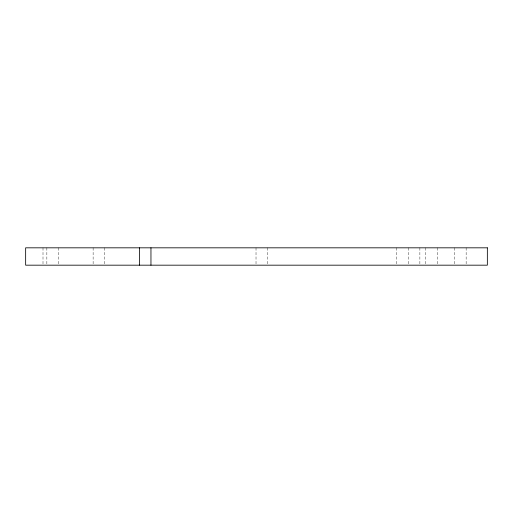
<?xml version="1.0" encoding="UTF-8"?>
<svg xmlns="http://www.w3.org/2000/svg" width="513" height="513" viewBox="0 0 513 513"><rect width="100%" height="100%" fill="white"/><g stroke="black" fill="none" stroke-linecap="round" stroke-linejoin="round"><path stroke-width="0.38" stroke-dasharray="2.56 1.92" d="M466.144 247.824L466.144 264.387M454.576 247.824L454.576 264.387M437.23 247.824L437.23 264.387M425.662 247.824L425.662 264.387M419.878 247.824L419.878 264.387M408.31 247.824L408.31 264.387M396.748 247.824L396.748 264.387M267.587 247.824L267.587 264.387M256.019 247.824L256.019 264.387M104.69 247.824L104.69 264.387M93.122 247.824L93.122 264.387M58.424 247.824L58.424 264.387M46.856 247.824L46.856 264.387M43.002 247.824L43.002 264.451"/><path stroke-width="0.77" d="M150.957 247.824L150.957 265.176M139.389 247.824L139.389 265.176M487.35 247.824L25.65 247.824L25.65 265.176L487.35 265.176L487.35 247.824"/></g></svg>
